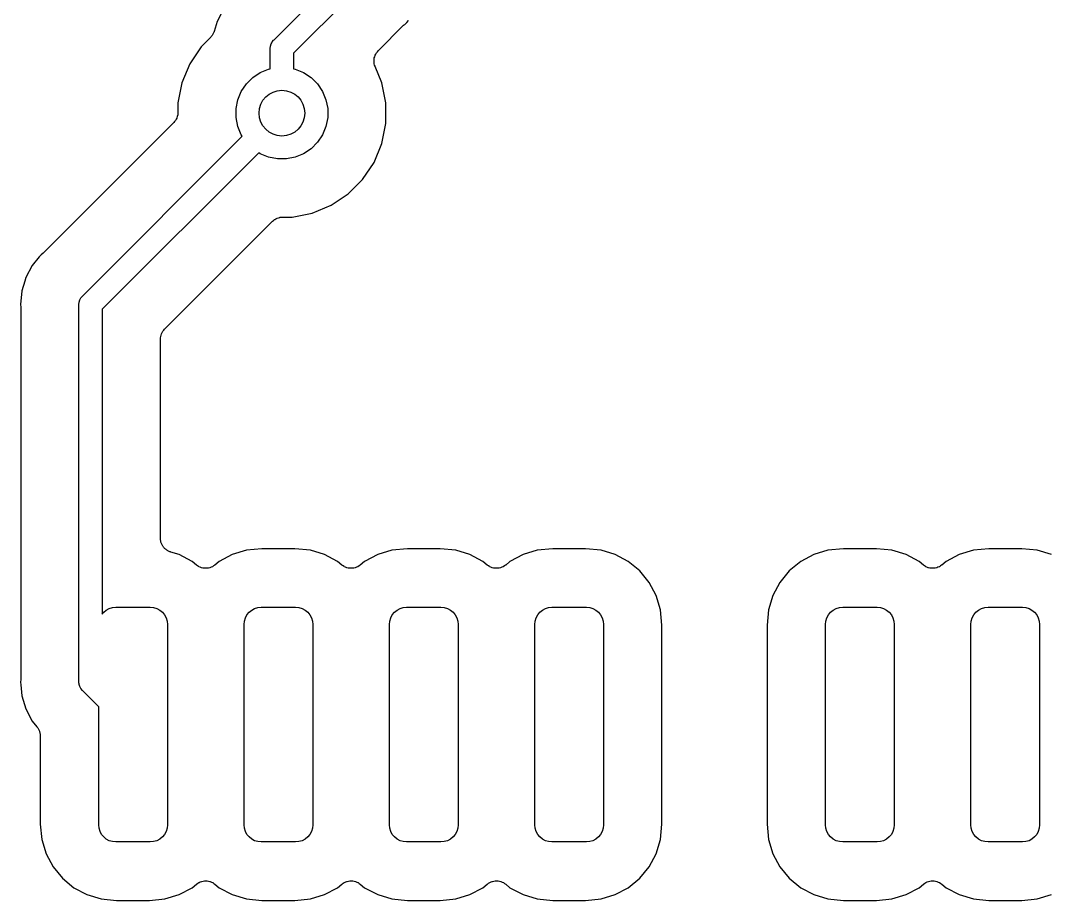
# Model space of a CAD drawing. Extents: x 1.79 to 9.66, y -5.89 to -1.5.
# Drawn here: x 3.2549 to 3.6074, y -2.9541 to -2.6516 of the extents above; entities that cross this region are included whole.
import ezdxf

# ---------------------------------------------------------------- set-up
doc = ezdxf.new("R2010")
doc.units = 0
doc.header["$MEASUREMENT"] = 0
doc.layers.add('BLACK', color=7, linetype='CONTINUOUS')

msp = doc.modelspace()

# ---------------------------------------------------------------- linework, layer by layer
at = {"layer": 'BLACK', "linetype": 'CONTINUOUS'}
for p, q in [((3.34211, -2.65816), (3.3667, -2.63357)), ((3.37339, -2.6382), (3.3488, -2.66279)), ((3.32429, -2.64858), (3.32252, -2.6519)), ((3.32252, -2.6519), (3.32148, -2.65533)), ((3.37794, -2.66193), (3.38666, -2.65321)), ((3.38666, -2.65321), (3.38671, -2.65316)), ((3.38671, -2.65316), (3.38688, -2.65303)), ((3.38688, -2.65303), (3.38703, -2.65288)), ((3.38703, -2.65288), (3.38775, -2.65228)), ((3.38775, -2.65228), (3.38835, -2.65156)), ((3.38835, -2.65156), (3.38835, -2.65155)), ((3.32023, -2.65741), (3.31703, -2.66061)), ((3.32037, -2.65725), (3.32023, -2.65741)), ((3.32052, -2.6571), (3.32037, -2.65725)), ((3.32068, -2.65687), (3.32052, -2.6571)), ((3.32085, -2.65666), (3.32068, -2.65687)), ((3.32095, -2.65647), (3.32085, -2.65666)), ((3.32107, -2.65629), (3.32095, -2.65647)), ((3.32118, -2.65604), (3.32107, -2.65629)), ((3.32131, -2.6558), (3.32118, -2.65604)), ((3.32137, -2.6556), (3.32131, -2.6558)), ((3.32146, -2.6554), (3.32137, -2.6556)), ((3.32148, -2.65533), (3.32146, -2.6554)), ((3.34196, -2.65829), (3.34211, -2.65816)), ((3.31703, -2.66061), (3.31312, -2.66647)), ((3.34078, -2.66113), (3.34086, -2.66034)), ((3.3408, -2.66133), (3.34078, -2.66113)), ((3.3408, -2.66814), (3.3408, -2.66133)), ((3.34086, -2.66034), (3.34109, -2.65959)), ((3.34109, -2.65959), (3.3413, -2.65919)), ((3.3413, -2.65919), (3.34146, -2.6589)), ((3.34146, -2.6589), (3.34196, -2.65829)), ((3.3488, -2.66279), (3.3488, -2.66814)), ((3.37648, -2.6654), (3.37653, -2.66494)), ((3.37653, -2.66494), (3.37657, -2.66448)), ((3.37657, -2.66448), (3.37658, -2.66446)), ((3.37658, -2.66443), (3.37672, -2.66399)), ((3.37658, -2.66446), (3.37658, -2.66443)), ((3.37672, -2.66399), (3.37686, -2.66354)), ((3.37686, -2.66354), (3.37687, -2.66352)), ((3.37687, -2.66352), (3.37688, -2.6635)), ((3.37688, -2.6635), (3.3771, -2.66309)), ((3.3771, -2.66309), (3.37732, -2.66268)), ((3.37732, -2.66268), (3.37734, -2.66267)), ((3.37734, -2.66267), (3.37735, -2.66265)), ((3.37735, -2.66265), (3.37764, -2.66229)), ((3.37764, -2.66229), (3.37794, -2.66193)), ((3.31312, -2.66647), (3.31043, -2.67297)), ((3.33734, -2.66944), (3.34021, -2.66826)), ((3.34021, -2.66826), (3.3408, -2.66814)), ((3.3488, -2.66814), (3.34939, -2.66826)), ((3.34939, -2.66826), (3.35226, -2.66944)), ((3.37648, -2.66543), (3.37648, -2.6654)), ((3.37648, -2.66545), (3.37648, -2.66543)), ((3.37652, -2.66591), (3.37648, -2.66545)), ((3.37656, -2.66638), (3.37652, -2.66591)), ((3.37657, -2.6664), (3.37656, -2.66638)), ((3.37657, -2.66642), (3.37657, -2.6664)), ((3.3767, -2.66686), (3.37657, -2.66642)), ((3.37683, -2.66731), (3.3767, -2.66686)), ((3.37685, -2.66735), (3.37683, -2.66731)), ((3.37686, -2.66738), (3.37685, -2.66735)), ((3.37685, -2.66735), (3.37685, -2.66735)), ((3.37685, -2.66735), (3.37685, -2.66735)), ((3.37917, -2.67297), (3.37686, -2.66738)), ((3.33257, -2.67336), (3.33476, -2.67117)), ((3.33476, -2.67117), (3.33734, -2.66944)), ((3.35226, -2.66944), (3.35484, -2.67117)), ((3.35484, -2.67117), (3.35703, -2.67336)), ((3.31043, -2.67297), (3.30905, -2.67988)), ((3.33084, -2.67594), (3.33257, -2.67336)), ((3.35703, -2.67336), (3.35876, -2.67594)), ((3.38055, -2.67988), (3.37917, -2.67297)), ((3.32905, -2.68185), (3.32966, -2.67881)), ((3.32966, -2.67881), (3.33084, -2.67594)), ((3.35876, -2.67594), (3.35994, -2.67881)), ((3.35994, -2.67881), (3.36055, -2.68185)), ((3.30905, -2.67988), (3.30905, -2.68314)), ((3.32905, -2.68495), (3.32905, -2.68185)), ((3.36055, -2.68185), (3.36055, -2.68495)), ((3.38055, -2.68692), (3.38055, -2.67988)), ((3.30788, -2.68631), (3.30759, -2.68667)), ((3.30818, -2.68596), (3.30788, -2.68631)), ((3.30819, -2.68594), (3.30818, -2.68596)), ((3.30821, -2.68592), (3.30819, -2.68594)), ((3.30843, -2.68551), (3.30821, -2.68592)), ((3.30865, -2.68511), (3.30843, -2.68551)), ((3.30866, -2.68508), (3.30865, -2.68511)), ((3.30867, -2.68506), (3.30866, -2.68508)), ((3.3088, -2.68462), (3.30867, -2.68506)), ((3.30894, -2.68418), (3.3088, -2.68462)), ((3.30895, -2.68415), (3.30894, -2.68418)), ((3.309, -2.68367), (3.30895, -2.68412)), ((3.30895, -2.68412), (3.30895, -2.68415)), ((3.30905, -2.68321), (3.309, -2.68367)), ((3.30905, -2.68314), (3.30905, -2.68315)), ((3.30905, -2.68315), (3.30905, -2.68315)), ((3.30905, -2.68315), (3.30905, -2.68315)), ((3.30905, -2.68315), (3.30905, -2.68321)), ((3.32966, -2.68799), (3.32905, -2.68495)), ((3.36055, -2.68495), (3.35994, -2.68799)), ((3.30759, -2.68667), (3.26304, -2.73122)), ((3.33084, -2.69086), (3.32966, -2.68799)), ((3.35994, -2.68799), (3.35876, -2.69086)), ((3.37917, -2.69383), (3.38055, -2.68692)), ((3.27632, -2.74623), (3.33118, -2.69136)), ((3.33118, -2.69136), (3.33084, -2.69086)), ((3.35703, -2.69344), (3.35484, -2.69563)), ((3.35876, -2.69086), (3.35703, -2.69344)), ((3.35484, -2.69563), (3.35226, -2.69736)), ((3.37648, -2.70033), (3.37917, -2.69383)), ((3.33684, -2.69702), (3.28301, -2.75085)), ((3.33734, -2.69736), (3.33684, -2.69702)), ((3.34021, -2.69854), (3.33734, -2.69736)), ((3.34325, -2.69915), (3.34021, -2.69854)), ((3.34635, -2.69915), (3.34325, -2.69915)), ((3.34939, -2.69854), (3.34635, -2.69915)), ((3.35226, -2.69736), (3.34939, -2.69854)), ((3.37257, -2.70619), (3.37648, -2.70033)), ((3.36759, -2.71117), (3.37257, -2.70619)), ((3.36173, -2.71508), (3.36759, -2.71117)), ((3.34832, -2.71915), (3.35523, -2.71777)), ((3.35523, -2.71777), (3.36173, -2.71508)), ((3.30447, -2.75767), (3.34153, -2.72061)), ((3.34153, -2.72061), (3.34154, -2.7206)), ((3.34154, -2.7206), (3.34158, -2.72056)), ((3.34154, -2.7206), (3.34154, -2.7206)), ((3.34154, -2.7206), (3.34154, -2.7206)), ((3.34158, -2.72056), (3.34194, -2.72027)), ((3.34194, -2.72027), (3.3423, -2.71998)), ((3.3423, -2.71998), (3.34232, -2.71997)), ((3.34232, -2.71997), (3.34234, -2.71995)), ((3.34234, -2.71995), (3.34275, -2.71974)), ((3.34275, -2.71974), (3.34316, -2.71953)), ((3.34316, -2.71953), (3.34318, -2.71952)), ((3.34318, -2.71952), (3.34321, -2.71951)), ((3.34321, -2.71951), (3.34365, -2.71938)), ((3.34365, -2.71938), (3.34409, -2.71924)), ((3.34409, -2.71924), (3.34412, -2.71924)), ((3.34412, -2.71924), (3.34414, -2.71923)), ((3.34414, -2.71923), (3.34461, -2.71919)), ((3.34461, -2.71919), (3.34506, -2.71915)), ((3.34506, -2.71915), (3.34832, -2.71915)), ((3.26195, -2.73214), (3.26136, -2.73287)), ((3.26268, -2.73155), (3.26195, -2.73214)), ((3.26283, -2.7314), (3.26268, -2.73155)), ((3.26299, -2.73127), (3.26283, -2.7314)), ((3.26304, -2.73122), (3.26299, -2.73127)), ((3.26136, -2.73287), (3.25895, -2.7358)), ((3.26136, -2.73287), (3.26136, -2.73287)), ((3.25895, -2.7358), (3.25672, -2.73997)), ((3.25634, -2.74122), (3.25535, -2.74449)), ((3.25672, -2.73997), (3.25634, -2.74122)), ((3.25634, -2.74122), (3.25634, -2.74122)), ((3.25535, -2.74449), (3.25489, -2.74919)), ((3.27616, -2.74635), (3.27632, -2.74623)), ((3.25489, -2.74919), (3.25498, -2.75013)), ((3.27499, -2.74919), (3.27506, -2.74841)), ((3.27501, -2.74939), (3.27499, -2.74919)), ((3.27501, -2.87888), (3.27501, -2.74939)), ((3.27506, -2.74841), (3.27529, -2.74766)), ((3.27529, -2.74766), (3.27554, -2.7472)), ((3.27554, -2.7472), (3.27566, -2.74696)), ((3.27566, -2.74696), (3.27616, -2.74635)), ((3.25498, -2.75013), (3.25499, -2.7502)), ((3.25499, -2.7502), (3.25498, -2.75041)), ((3.25498, -2.75041), (3.25501, -2.75062)), ((3.25501, -2.75062), (3.25501, -2.87765)), ((3.28301, -2.75085), (3.28301, -2.85567)), ((3.30306, -2.76068), (3.3031, -2.76022)), ((3.3031, -2.76022), (3.30311, -2.76019)), ((3.30311, -2.76017), (3.30325, -2.75973)), ((3.30311, -2.76019), (3.30311, -2.76017)), ((3.30325, -2.75973), (3.30339, -2.75929)), ((3.30339, -2.75929), (3.3034, -2.75926)), ((3.3034, -2.75926), (3.30341, -2.75924)), ((3.30341, -2.75924), (3.30363, -2.75883)), ((3.30363, -2.75883), (3.30385, -2.75843)), ((3.30385, -2.75843), (3.30387, -2.75841)), ((3.30387, -2.75841), (3.30388, -2.75838)), ((3.30388, -2.75838), (3.30418, -2.75803)), ((3.30418, -2.75803), (3.30447, -2.75767)), ((3.30301, -2.76114), (3.30306, -2.76068)), ((3.30301, -2.76119), (3.30301, -2.76114)), ((3.30301, -2.76121), (3.30301, -2.76119)), ((3.30301, -2.76119), (3.30301, -2.76119)), ((3.30301, -2.76119), (3.30301, -2.76119)), ((3.30301, -2.82953), (3.30301, -2.76121)), ((3.30303, -2.82976), (3.30301, -2.82953)), ((3.30303, -2.82998), (3.30303, -2.82976)), ((3.30307, -2.83024), (3.30303, -2.82998)), ((3.3031, -2.83051), (3.30307, -2.83024)), ((3.30316, -2.83072), (3.3031, -2.83051)), ((3.30321, -2.83094), (3.30316, -2.83072)), ((3.30331, -2.83119), (3.30321, -2.83094)), ((3.30338, -2.83144), (3.30331, -2.83119)), ((3.30349, -2.83164), (3.30338, -2.83144)), ((3.30357, -2.83184), (3.30349, -2.83164)), ((3.30372, -2.83207), (3.30357, -2.83184)), ((3.30384, -2.8323), (3.30372, -2.83207)), ((3.30398, -2.83247), (3.30384, -2.8323)), ((3.3041, -2.83266), (3.30398, -2.83247)), ((3.30429, -2.83285), (3.3041, -2.83266)), ((3.30446, -2.83306), (3.30429, -2.83285)), ((3.30463, -2.8332), (3.30446, -2.83306)), ((3.30479, -2.83336), (3.30463, -2.8332)), ((3.305, -2.83351), (3.30479, -2.83336)), ((3.30521, -2.83368), (3.305, -2.83351)), ((3.30541, -2.83379), (3.30521, -2.83368)), ((3.30559, -2.83391), (3.30541, -2.83379)), ((3.30583, -2.83402), (3.30559, -2.83391)), ((3.30607, -2.83414), (3.30583, -2.83402)), ((3.30628, -2.83421), (3.30607, -2.83414)), ((3.30649, -2.8343), (3.30628, -2.83421)), ((3.30655, -2.83432), (3.30649, -2.8343)), ((3.30946, -2.8352), (3.30655, -2.83432)), ((3.33262, -2.83372), (3.32774, -2.8352)), ((3.33794, -2.8332), (3.33262, -2.83372)), ((3.34926, -2.8332), (3.33794, -2.8332)), ((3.35458, -2.83372), (3.34926, -2.8332)), ((3.35946, -2.8352), (3.35458, -2.83372)), ((3.38262, -2.83372), (3.37774, -2.8352)), ((3.38794, -2.8332), (3.38262, -2.83372)), ((3.39926, -2.8332), (3.38794, -2.8332)), ((3.40458, -2.83372), (3.39926, -2.8332)), ((3.40946, -2.8352), (3.40458, -2.83372)), ((3.43262, -2.83372), (3.42774, -2.8352)), ((3.43794, -2.8332), (3.43262, -2.83372)), ((3.44926, -2.8332), (3.43794, -2.8332)), ((3.45458, -2.83372), (3.44926, -2.8332)), ((3.45946, -2.8352), (3.45458, -2.83372)), ((3.53262, -2.83372), (3.52774, -2.8352)), ((3.53794, -2.8332), (3.53262, -2.83372)), ((3.54926, -2.8332), (3.53794, -2.8332)), ((3.55458, -2.83372), (3.54926, -2.8332)), ((3.55946, -2.8352), (3.55458, -2.83372)), ((3.58262, -2.83372), (3.57774, -2.8352)), ((3.58794, -2.8332), (3.58262, -2.83372)), ((3.59926, -2.8332), (3.58794, -2.8332)), ((3.60458, -2.83372), (3.59926, -2.8332)), ((3.60946, -2.8352), (3.60458, -2.83372)), ((3.31395, -2.8376), (3.30946, -2.8352)), ((3.31543, -2.83881), (3.31395, -2.8376)), ((3.32325, -2.8376), (3.32177, -2.83881)), ((3.32774, -2.8352), (3.32325, -2.8376)), ((3.36395, -2.8376), (3.35946, -2.8352)), ((3.36543, -2.83881), (3.36395, -2.8376)), ((3.37325, -2.8376), (3.37177, -2.83881)), ((3.37774, -2.8352), (3.37325, -2.8376)), ((3.41395, -2.8376), (3.40946, -2.8352)), ((3.41543, -2.83881), (3.41395, -2.8376)), ((3.42325, -2.8376), (3.42177, -2.83881)), ((3.42774, -2.8352), (3.42325, -2.8376)), ((3.46395, -2.8376), (3.45946, -2.8352)), ((3.46789, -2.84084), (3.46395, -2.8376)), ((3.52325, -2.8376), (3.51931, -2.84084)), ((3.52774, -2.8352), (3.52325, -2.8376)), ((3.56395, -2.8376), (3.55946, -2.8352)), ((3.56543, -2.83881), (3.56395, -2.8376)), ((3.57325, -2.8376), (3.57177, -2.83881)), ((3.57774, -2.8352), (3.57325, -2.8376)), ((3.31582, -2.83907), (3.31543, -2.83881)), ((3.3162, -2.83934), (3.31582, -2.83907)), ((3.31622, -2.83935), (3.3162, -2.83934)), ((3.31624, -2.83936), (3.31622, -2.83935)), ((3.31667, -2.83954), (3.31624, -2.83936)), ((3.3171, -2.83972), (3.31667, -2.83954)), ((3.31712, -2.83972), (3.3171, -2.83972)), ((3.31714, -2.83973), (3.31712, -2.83972)), ((3.3176, -2.83982), (3.31714, -2.83973)), ((3.31806, -2.83992), (3.3176, -2.83982)), ((3.31808, -2.83992), (3.31806, -2.83992)), ((3.3181, -2.83992), (3.31808, -2.83992)), ((3.31857, -2.83992), (3.3181, -2.83992)), ((3.31903, -2.83993), (3.31857, -2.83992)), ((3.31905, -2.83993), (3.31903, -2.83993)), ((3.31907, -2.83993), (3.31905, -2.83993)), ((3.31953, -2.83984), (3.31907, -2.83993)), ((3.31999, -2.83975), (3.31953, -2.83984)), ((3.32001, -2.83974), (3.31999, -2.83975)), ((3.32003, -2.83974), (3.32001, -2.83974)), ((3.32046, -2.83956), (3.32003, -2.83974)), ((3.3209, -2.83939), (3.32046, -2.83956)), ((3.32092, -2.83938), (3.3209, -2.83939)), ((3.32093, -2.83937), (3.32092, -2.83938)), ((3.32132, -2.83911), (3.32093, -2.83937)), ((3.32172, -2.83886), (3.32132, -2.83911)), ((3.32175, -2.83883), (3.32172, -2.83886)), ((3.32177, -2.83881), (3.32175, -2.83883)), ((3.32175, -2.83883), (3.32175, -2.83883)), ((3.32175, -2.83883), (3.32175, -2.83883)), ((3.36582, -2.83907), (3.36543, -2.83881)), ((3.3662, -2.83934), (3.36582, -2.83907)), ((3.36622, -2.83935), (3.3662, -2.83934)), ((3.36624, -2.83936), (3.36622, -2.83935)), ((3.36667, -2.83954), (3.36624, -2.83936)), ((3.3671, -2.83972), (3.36667, -2.83954)), ((3.36712, -2.83972), (3.3671, -2.83972)), ((3.36714, -2.83973), (3.36712, -2.83972)), ((3.3676, -2.83982), (3.36714, -2.83973)), ((3.36806, -2.83992), (3.3676, -2.83982)), ((3.36808, -2.83992), (3.36806, -2.83992)), ((3.3681, -2.83992), (3.36808, -2.83992)), ((3.36857, -2.83992), (3.3681, -2.83992)), ((3.36903, -2.83993), (3.36857, -2.83992)), ((3.36905, -2.83993), (3.36903, -2.83993)), ((3.36907, -2.83993), (3.36905, -2.83993)), ((3.36953, -2.83984), (3.36907, -2.83993)), ((3.36999, -2.83975), (3.36953, -2.83984)), ((3.37001, -2.83974), (3.36999, -2.83975)), ((3.37003, -2.83974), (3.37001, -2.83974)), ((3.37046, -2.83956), (3.37003, -2.83974)), ((3.3709, -2.83939), (3.37046, -2.83956)), ((3.37092, -2.83938), (3.3709, -2.83939)), ((3.37093, -2.83937), (3.37092, -2.83938)), ((3.37132, -2.83911), (3.37093, -2.83937)), ((3.37172, -2.83886), (3.37132, -2.83911)), ((3.37175, -2.83883), (3.37172, -2.83886)), ((3.37177, -2.83881), (3.37175, -2.83883)), ((3.37175, -2.83883), (3.37175, -2.83883)), ((3.37175, -2.83883), (3.37175, -2.83883)), ((3.41582, -2.83907), (3.41543, -2.83881)), ((3.4162, -2.83934), (3.41582, -2.83907)), ((3.41622, -2.83935), (3.4162, -2.83934)), ((3.41624, -2.83936), (3.41622, -2.83935)), ((3.41667, -2.83954), (3.41624, -2.83936)), ((3.4171, -2.83972), (3.41667, -2.83954)), ((3.41712, -2.83972), (3.4171, -2.83972)), ((3.41714, -2.83973), (3.41712, -2.83972)), ((3.4176, -2.83982), (3.41714, -2.83973)), ((3.41806, -2.83992), (3.4176, -2.83982)), ((3.41808, -2.83992), (3.41806, -2.83992)), ((3.4181, -2.83992), (3.41808, -2.83992)), ((3.41857, -2.83992), (3.4181, -2.83992)), ((3.41903, -2.83993), (3.41857, -2.83992)), ((3.41905, -2.83993), (3.41903, -2.83993)), ((3.41907, -2.83993), (3.41905, -2.83993)), ((3.41953, -2.83984), (3.41907, -2.83993)), ((3.41999, -2.83975), (3.41953, -2.83984)), ((3.42001, -2.83974), (3.41999, -2.83975)), ((3.42003, -2.83974), (3.42001, -2.83974)), ((3.42046, -2.83956), (3.42003, -2.83974)), ((3.4209, -2.83939), (3.42046, -2.83956)), ((3.42092, -2.83938), (3.4209, -2.83939)), ((3.42093, -2.83937), (3.42092, -2.83938)), ((3.42132, -2.83911), (3.42093, -2.83937)), ((3.42172, -2.83886), (3.42132, -2.83911)), ((3.42175, -2.83883), (3.42172, -2.83886)), ((3.42177, -2.83881), (3.42175, -2.83883)), ((3.42175, -2.83883), (3.42175, -2.83883)), ((3.42175, -2.83883), (3.42175, -2.83883)), ((3.47113, -2.84478), (3.46789, -2.84084)), ((3.51931, -2.84084), (3.51607, -2.84478)), ((3.56582, -2.83907), (3.56543, -2.83881)), ((3.5662, -2.83934), (3.56582, -2.83907)), ((3.56622, -2.83935), (3.5662, -2.83934)), ((3.56624, -2.83936), (3.56622, -2.83935)), ((3.56667, -2.83954), (3.56624, -2.83936)), ((3.5671, -2.83972), (3.56667, -2.83954)), ((3.56712, -2.83972), (3.5671, -2.83972)), ((3.56714, -2.83973), (3.56712, -2.83972)), ((3.5676, -2.83982), (3.56714, -2.83973)), ((3.56806, -2.83992), (3.5676, -2.83982)), ((3.56808, -2.83992), (3.56806, -2.83992)), ((3.5681, -2.83992), (3.56808, -2.83992)), ((3.56857, -2.83992), (3.5681, -2.83992)), ((3.56903, -2.83993), (3.56857, -2.83992)), ((3.56905, -2.83993), (3.56903, -2.83993)), ((3.56907, -2.83993), (3.56905, -2.83993)), ((3.56953, -2.83984), (3.56907, -2.83993)), ((3.56999, -2.83975), (3.56953, -2.83984)), ((3.57001, -2.83974), (3.56999, -2.83975)), ((3.57003, -2.83974), (3.57001, -2.83974)), ((3.57046, -2.83956), (3.57003, -2.83974)), ((3.5709, -2.83939), (3.57046, -2.83956)), ((3.57092, -2.83938), (3.5709, -2.83939)), ((3.57093, -2.83937), (3.57092, -2.83938)), ((3.57132, -2.83911), (3.57093, -2.83937)), ((3.57172, -2.83886), (3.57132, -2.83911)), ((3.57175, -2.83883), (3.57172, -2.83886)), ((3.57177, -2.83881), (3.57175, -2.83883)), ((3.57175, -2.83883), (3.57175, -2.83883)), ((3.57175, -2.83883), (3.57175, -2.83883)), ((3.47353, -2.84927), (3.47113, -2.84478)), ((3.51607, -2.84478), (3.51367, -2.84927)), ((3.47501, -2.85415), (3.47353, -2.84927)), ((3.51367, -2.84927), (3.51219, -2.85415)), ((3.28301, -2.85567), (3.28352, -2.85505)), ((3.28352, -2.85505), (3.28441, -2.85431)), ((3.28441, -2.85431), (3.28543, -2.85377)), ((3.28543, -2.85377), (3.28654, -2.85343)), ((3.28654, -2.85343), (3.28769, -2.85332)), ((3.28769, -2.85332), (3.29951, -2.85332)), ((3.29951, -2.85332), (3.30066, -2.85343)), ((3.30066, -2.85343), (3.30177, -2.85377)), ((3.30177, -2.85377), (3.30279, -2.85431)), ((3.30279, -2.85431), (3.30368, -2.85505)), ((3.30368, -2.85505), (3.30442, -2.85594)), ((3.33278, -2.85594), (3.33352, -2.85505)), ((3.33352, -2.85505), (3.33441, -2.85431)), ((3.33441, -2.85431), (3.33543, -2.85377)), ((3.33543, -2.85377), (3.33654, -2.85343)), ((3.33654, -2.85343), (3.33769, -2.85332)), ((3.33769, -2.85332), (3.34951, -2.85332)), ((3.34951, -2.85332), (3.35066, -2.85343)), ((3.35066, -2.85343), (3.35177, -2.85377)), ((3.35177, -2.85377), (3.35279, -2.85431)), ((3.35279, -2.85431), (3.35368, -2.85505)), ((3.35368, -2.85505), (3.35442, -2.85594)), ((3.38278, -2.85594), (3.38352, -2.85505)), ((3.38352, -2.85505), (3.38441, -2.85431)), ((3.38441, -2.85431), (3.38543, -2.85377)), ((3.38543, -2.85377), (3.38654, -2.85343)), ((3.38654, -2.85343), (3.38769, -2.85332)), ((3.38769, -2.85332), (3.39951, -2.85332)), ((3.39951, -2.85332), (3.40066, -2.85343)), ((3.40066, -2.85343), (3.40177, -2.85377)), ((3.40177, -2.85377), (3.40279, -2.85431)), ((3.40279, -2.85431), (3.40368, -2.85505)), ((3.40368, -2.85505), (3.40442, -2.85594)), ((3.43278, -2.85594), (3.43352, -2.85505)), ((3.43352, -2.85505), (3.43441, -2.85431)), ((3.43441, -2.85431), (3.43543, -2.85377)), ((3.43543, -2.85377), (3.43654, -2.85343)), ((3.43654, -2.85343), (3.43769, -2.85332)), ((3.43769, -2.85332), (3.44951, -2.85332)), ((3.44951, -2.85332), (3.45066, -2.85343)), ((3.45066, -2.85343), (3.45177, -2.85377)), ((3.45177, -2.85377), (3.45279, -2.85431)), ((3.45279, -2.85431), (3.45368, -2.85505)), ((3.45368, -2.85505), (3.45442, -2.85594)), ((3.47553, -2.85947), (3.47501, -2.85415)), ((3.51219, -2.85415), (3.51167, -2.85947)), ((3.53278, -2.85594), (3.53352, -2.85505)), ((3.53352, -2.85505), (3.53441, -2.85431)), ((3.53441, -2.85431), (3.53543, -2.85377)), ((3.53543, -2.85377), (3.53654, -2.85343)), ((3.53654, -2.85343), (3.53769, -2.85332)), ((3.53769, -2.85332), (3.54951, -2.85332)), ((3.54951, -2.85332), (3.55066, -2.85343)), ((3.55066, -2.85343), (3.55177, -2.85377)), ((3.55177, -2.85377), (3.55279, -2.85431)), ((3.55279, -2.85431), (3.55368, -2.85505)), ((3.55368, -2.85505), (3.55442, -2.85594)), ((3.58278, -2.85594), (3.58352, -2.85505)), ((3.58352, -2.85505), (3.58441, -2.85431)), ((3.58441, -2.85431), (3.58543, -2.85377)), ((3.58543, -2.85377), (3.58654, -2.85343)), ((3.58654, -2.85343), (3.58769, -2.85332)), ((3.58769, -2.85332), (3.59951, -2.85332)), ((3.59951, -2.85332), (3.60066, -2.85343)), ((3.60066, -2.85343), (3.60177, -2.85377)), ((3.60177, -2.85377), (3.60279, -2.85431)), ((3.60279, -2.85431), (3.60368, -2.85505)), ((3.60368, -2.85505), (3.60442, -2.85594)), ((3.30442, -2.85594), (3.30496, -2.85696)), ((3.30496, -2.85696), (3.3053, -2.85807)), ((3.3053, -2.85807), (3.30541, -2.85922)), ((3.33179, -2.85922), (3.3319, -2.85807)), ((3.3319, -2.85807), (3.33224, -2.85696)), ((3.33224, -2.85696), (3.33278, -2.85594)), ((3.35442, -2.85594), (3.35496, -2.85696)), ((3.35496, -2.85696), (3.3553, -2.85807)), ((3.3553, -2.85807), (3.35541, -2.85922)), ((3.38179, -2.85922), (3.3819, -2.85807)), ((3.3819, -2.85807), (3.38224, -2.85696)), ((3.38224, -2.85696), (3.38278, -2.85594)), ((3.40442, -2.85594), (3.40496, -2.85696)), ((3.40496, -2.85696), (3.4053, -2.85807)), ((3.4053, -2.85807), (3.40541, -2.85922)), ((3.43179, -2.85922), (3.4319, -2.85807)), ((3.4319, -2.85807), (3.43224, -2.85696)), ((3.43224, -2.85696), (3.43278, -2.85594)), ((3.45442, -2.85594), (3.45496, -2.85696)), ((3.45496, -2.85696), (3.4553, -2.85807)), ((3.4553, -2.85807), (3.45541, -2.85922)), ((3.53179, -2.85922), (3.5319, -2.85807)), ((3.5319, -2.85807), (3.53224, -2.85696)), ((3.53224, -2.85696), (3.53278, -2.85594)), ((3.55442, -2.85594), (3.55496, -2.85696)), ((3.55496, -2.85696), (3.5553, -2.85807)), ((3.5553, -2.85807), (3.55541, -2.85922)), ((3.58179, -2.85922), (3.5819, -2.85807)), ((3.5819, -2.85807), (3.58224, -2.85696)), ((3.58224, -2.85696), (3.58278, -2.85594)), ((3.60442, -2.85594), (3.60496, -2.85696)), ((3.60496, -2.85696), (3.6053, -2.85807)), ((3.6053, -2.85807), (3.60541, -2.85922)), ((3.30541, -2.85922), (3.30541, -2.92812)), ((3.33179, -2.92812), (3.33179, -2.85922)), ((3.35541, -2.85922), (3.35541, -2.92812)), ((3.38179, -2.92812), (3.38179, -2.85922)), ((3.40541, -2.85922), (3.40541, -2.92812)), ((3.43179, -2.92812), (3.43179, -2.85922)), ((3.45541, -2.85922), (3.45541, -2.92812)), ((3.47553, -2.92787), (3.47553, -2.85947)), ((3.51167, -2.85947), (3.51167, -2.92787)), ((3.53179, -2.92812), (3.53179, -2.85922)), ((3.55541, -2.85922), (3.55541, -2.92812)), ((3.58179, -2.92812), (3.58179, -2.85922)), ((3.60541, -2.85922), (3.60541, -2.92812)), ((3.25498, -2.87814), (3.25489, -2.87908)), ((3.25489, -2.87908), (3.25498, -2.88001)), ((3.255, -2.87772), (3.25498, -2.87793)), ((3.25498, -2.87793), (3.25498, -2.87814)), ((3.25498, -2.88001), (3.25498, -2.88001)), ((3.25498, -2.88001), (3.25535, -2.88378)), ((3.25501, -2.87765), (3.255, -2.87772)), ((3.27499, -2.87908), (3.27501, -2.87888)), ((3.27501, -2.87927), (3.27499, -2.87908)), ((3.27504, -2.87962), (3.27501, -2.87927)), ((3.27501, -2.87927), (3.27501, -2.87927)), ((3.27506, -2.87986), (3.27504, -2.87962)), ((3.27526, -2.88052), (3.27506, -2.87986)), ((3.25535, -2.88378), (3.25672, -2.8883)), ((3.27529, -2.88061), (3.27526, -2.88052)), ((3.27566, -2.88131), (3.27529, -2.88061)), ((3.27616, -2.88192), (3.27566, -2.88131)), ((3.27632, -2.88204), (3.27616, -2.88192)), ((3.28179, -2.88752), (3.27632, -2.88204)), ((3.25672, -2.8883), (3.25895, -2.89247)), ((3.28179, -2.92812), (3.28179, -2.88752)), ((3.25895, -2.89247), (3.26053, -2.8944)), ((3.26053, -2.8944), (3.26058, -2.89445)), ((3.26058, -2.89445), (3.2607, -2.89464)), ((3.2607, -2.89464), (3.26083, -2.8948)), ((3.26083, -2.8948), (3.26096, -2.89504)), ((3.26096, -2.89504), (3.26111, -2.89527)), ((3.26111, -2.89527), (3.26119, -2.89547)), ((3.26119, -2.89547), (3.26129, -2.89567)), ((3.26129, -2.89567), (3.26137, -2.89593)), ((3.26137, -2.89593), (3.26147, -2.89618)), ((3.26147, -2.89618), (3.26151, -2.89639)), ((3.26151, -2.89639), (3.26157, -2.8966)), ((3.26157, -2.8966), (3.2616, -2.89687)), ((3.2616, -2.89687), (3.26165, -2.89714)), ((3.26165, -2.89714), (3.26165, -2.89735)), ((3.26165, -2.89735), (3.26167, -2.89757)), ((3.26167, -2.89757), (3.26167, -2.92787)), ((3.26167, -2.92787), (3.26219, -2.93319)), ((3.2819, -2.92927), (3.28179, -2.92812)), ((3.28224, -2.93038), (3.2819, -2.92927)), ((3.3053, -2.92927), (3.30496, -2.93038)), ((3.30541, -2.92812), (3.3053, -2.92927)), ((3.3319, -2.92927), (3.33179, -2.92812)), ((3.33224, -2.93038), (3.3319, -2.92927)), ((3.3553, -2.92927), (3.35496, -2.93038)), ((3.35541, -2.92812), (3.3553, -2.92927)), ((3.3819, -2.92927), (3.38179, -2.92812)), ((3.38224, -2.93038), (3.3819, -2.92927)), ((3.4053, -2.92927), (3.40496, -2.93038)), ((3.40541, -2.92812), (3.4053, -2.92927)), ((3.4319, -2.92927), (3.43179, -2.92812)), ((3.43224, -2.93038), (3.4319, -2.92927)), ((3.4553, -2.92927), (3.45496, -2.93038)), ((3.45541, -2.92812), (3.4553, -2.92927)), ((3.47501, -2.93319), (3.47553, -2.92787)), ((3.51167, -2.92787), (3.51219, -2.93319)), ((3.5319, -2.92927), (3.53179, -2.92812)), ((3.53224, -2.93038), (3.5319, -2.92927)), ((3.5553, -2.92927), (3.55496, -2.93038)), ((3.55541, -2.92812), (3.5553, -2.92927)), ((3.5819, -2.92927), (3.58179, -2.92812)), ((3.58224, -2.93038), (3.5819, -2.92927)), ((3.6053, -2.92927), (3.60496, -2.93038)), ((3.60541, -2.92812), (3.6053, -2.92927)), ((3.28278, -2.9314), (3.28224, -2.93038)), ((3.28352, -2.9323), (3.28278, -2.9314)), ((3.28441, -2.93303), (3.28352, -2.9323)), ((3.28543, -2.93358), (3.28441, -2.93303)), ((3.30279, -2.93303), (3.30177, -2.93358)), ((3.30368, -2.9323), (3.30279, -2.93303)), ((3.30442, -2.9314), (3.30368, -2.9323)), ((3.30496, -2.93038), (3.30442, -2.9314)), ((3.33278, -2.9314), (3.33224, -2.93038)), ((3.33352, -2.9323), (3.33278, -2.9314)), ((3.33441, -2.93303), (3.33352, -2.9323)), ((3.33543, -2.93358), (3.33441, -2.93303)), ((3.35279, -2.93303), (3.35177, -2.93358)), ((3.35368, -2.9323), (3.35279, -2.93303)), ((3.35442, -2.9314), (3.35368, -2.9323)), ((3.35496, -2.93038), (3.35442, -2.9314)), ((3.38278, -2.9314), (3.38224, -2.93038)), ((3.38352, -2.9323), (3.38278, -2.9314)), ((3.38441, -2.93303), (3.38352, -2.9323)), ((3.38543, -2.93358), (3.38441, -2.93303)), ((3.40279, -2.93303), (3.40177, -2.93358)), ((3.40368, -2.9323), (3.40279, -2.93303)), ((3.40442, -2.9314), (3.40368, -2.9323)), ((3.40496, -2.93038), (3.40442, -2.9314)), ((3.43278, -2.9314), (3.43224, -2.93038)), ((3.43352, -2.9323), (3.43278, -2.9314)), ((3.43441, -2.93303), (3.43352, -2.9323)), ((3.43543, -2.93358), (3.43441, -2.93303)), ((3.45279, -2.93303), (3.45177, -2.93358)), ((3.45368, -2.9323), (3.45279, -2.93303)), ((3.45442, -2.9314), (3.45368, -2.9323)), ((3.45496, -2.93038), (3.45442, -2.9314)), ((3.53278, -2.9314), (3.53224, -2.93038)), ((3.53352, -2.9323), (3.53278, -2.9314)), ((3.53441, -2.93303), (3.53352, -2.9323)), ((3.53543, -2.93358), (3.53441, -2.93303)), ((3.55279, -2.93303), (3.55177, -2.93358)), ((3.55368, -2.9323), (3.55279, -2.93303)), ((3.55442, -2.9314), (3.55368, -2.9323)), ((3.55496, -2.93038), (3.55442, -2.9314)), ((3.58278, -2.9314), (3.58224, -2.93038)), ((3.58352, -2.9323), (3.58278, -2.9314)), ((3.58441, -2.93303), (3.58352, -2.9323)), ((3.58543, -2.93358), (3.58441, -2.93303)), ((3.60279, -2.93303), (3.60177, -2.93358)), ((3.60368, -2.9323), (3.60279, -2.93303)), ((3.60442, -2.9314), (3.60368, -2.9323)), ((3.60496, -2.93038), (3.60442, -2.9314)), ((3.26219, -2.93319), (3.26367, -2.93807)), ((3.28654, -2.93391), (3.28543, -2.93358)), ((3.28769, -2.93403), (3.28654, -2.93391)), ((3.29951, -2.93403), (3.28769, -2.93403)), ((3.30066, -2.93391), (3.29951, -2.93403)), ((3.30177, -2.93358), (3.30066, -2.93391)), ((3.33654, -2.93391), (3.33543, -2.93358)), ((3.33769, -2.93403), (3.33654, -2.93391)), ((3.34951, -2.93403), (3.33769, -2.93403)), ((3.35066, -2.93391), (3.34951, -2.93403)), ((3.35177, -2.93358), (3.35066, -2.93391)), ((3.38654, -2.93391), (3.38543, -2.93358)), ((3.38769, -2.93403), (3.38654, -2.93391)), ((3.39951, -2.93403), (3.38769, -2.93403)), ((3.40066, -2.93391), (3.39951, -2.93403)), ((3.40177, -2.93358), (3.40066, -2.93391)), ((3.43654, -2.93391), (3.43543, -2.93358)), ((3.43769, -2.93403), (3.43654, -2.93391)), ((3.44951, -2.93403), (3.43769, -2.93403)), ((3.45066, -2.93391), (3.44951, -2.93403)), ((3.45177, -2.93358), (3.45066, -2.93391)), ((3.47353, -2.93807), (3.47501, -2.93319)), ((3.51219, -2.93319), (3.51367, -2.93807)), ((3.53654, -2.93391), (3.53543, -2.93358)), ((3.53769, -2.93403), (3.53654, -2.93391)), ((3.54951, -2.93403), (3.53769, -2.93403)), ((3.55066, -2.93391), (3.54951, -2.93403)), ((3.55177, -2.93358), (3.55066, -2.93391)), ((3.58654, -2.93391), (3.58543, -2.93358)), ((3.58769, -2.93403), (3.58654, -2.93391)), ((3.59951, -2.93403), (3.58769, -2.93403)), ((3.60066, -2.93391), (3.59951, -2.93403)), ((3.60177, -2.93358), (3.60066, -2.93391)), ((3.26367, -2.93807), (3.26607, -2.94257)), ((3.47113, -2.94257), (3.47353, -2.93807)), ((3.51367, -2.93807), (3.51607, -2.94257)), ((3.26607, -2.94257), (3.26931, -2.94651)), ((3.46789, -2.94651), (3.47113, -2.94257)), ((3.51607, -2.94257), (3.51931, -2.94651)), ((3.26931, -2.94651), (3.27325, -2.94974)), ((3.46395, -2.94974), (3.46789, -2.94651)), ((3.51931, -2.94651), (3.52325, -2.94974)), ((3.27325, -2.94974), (3.27774, -2.95214)), ((3.30946, -2.95214), (3.31395, -2.94974)), ((3.31395, -2.94974), (3.31543, -2.94853)), ((3.31543, -2.94853), (3.31545, -2.94851)), ((3.31545, -2.94851), (3.31548, -2.94848)), ((3.31545, -2.94851), (3.31545, -2.94851)), ((3.31545, -2.94851), (3.31545, -2.94851)), ((3.31548, -2.94848), (3.31588, -2.94823)), ((3.31588, -2.94823), (3.31627, -2.94797)), ((3.31627, -2.94797), (3.31628, -2.94796)), ((3.31628, -2.94796), (3.3163, -2.94795)), ((3.3163, -2.94795), (3.31673, -2.94778)), ((3.31673, -2.94778), (3.31717, -2.9476)), ((3.31717, -2.9476), (3.31719, -2.9476)), ((3.31719, -2.9476), (3.31721, -2.94759)), ((3.31721, -2.94759), (3.31767, -2.94751)), ((3.31767, -2.94751), (3.31813, -2.94742)), ((3.31813, -2.94742), (3.31815, -2.94742)), ((3.31815, -2.94742), (3.31817, -2.94741)), ((3.31817, -2.94741), (3.31863, -2.94742)), ((3.31863, -2.94742), (3.3191, -2.94742)), ((3.3191, -2.94742), (3.31912, -2.94742)), ((3.31912, -2.94742), (3.31914, -2.94742)), ((3.31914, -2.94742), (3.3196, -2.94752)), ((3.3196, -2.94752), (3.32006, -2.94761)), ((3.32006, -2.94761), (3.32008, -2.94762)), ((3.32008, -2.94762), (3.3201, -2.94762)), ((3.3201, -2.94762), (3.32053, -2.94781)), ((3.32053, -2.94781), (3.32096, -2.94799)), ((3.32096, -2.94799), (3.32098, -2.948)), ((3.32098, -2.948), (3.321, -2.948)), ((3.321, -2.948), (3.32138, -2.94826)), ((3.32138, -2.94826), (3.32177, -2.94853)), ((3.32177, -2.94853), (3.32325, -2.94974)), ((3.32325, -2.94974), (3.32774, -2.95214)), ((3.35946, -2.95214), (3.36395, -2.94974)), ((3.36395, -2.94974), (3.36543, -2.94853)), ((3.36543, -2.94853), (3.36545, -2.94851)), ((3.36545, -2.94851), (3.36548, -2.94848)), ((3.36545, -2.94851), (3.36545, -2.94851)), ((3.36545, -2.94851), (3.36545, -2.94851)), ((3.36548, -2.94848), (3.36588, -2.94823)), ((3.36588, -2.94823), (3.36627, -2.94797)), ((3.36627, -2.94797), (3.36628, -2.94796)), ((3.36628, -2.94796), (3.3663, -2.94795)), ((3.3663, -2.94795), (3.36673, -2.94778)), ((3.36673, -2.94778), (3.36717, -2.9476)), ((3.36717, -2.9476), (3.36719, -2.9476)), ((3.36719, -2.9476), (3.36721, -2.94759)), ((3.36721, -2.94759), (3.36767, -2.94751)), ((3.36767, -2.94751), (3.36813, -2.94742)), ((3.36813, -2.94742), (3.36815, -2.94742)), ((3.36815, -2.94742), (3.36817, -2.94741)), ((3.36817, -2.94741), (3.36863, -2.94742)), ((3.36863, -2.94742), (3.3691, -2.94742)), ((3.3691, -2.94742), (3.36912, -2.94742)), ((3.36912, -2.94742), (3.36914, -2.94742)), ((3.36914, -2.94742), (3.3696, -2.94752)), ((3.3696, -2.94752), (3.37006, -2.94761)), ((3.37006, -2.94761), (3.37008, -2.94762)), ((3.37008, -2.94762), (3.3701, -2.94762)), ((3.3701, -2.94762), (3.37053, -2.94781)), ((3.37053, -2.94781), (3.37096, -2.94799)), ((3.37096, -2.94799), (3.37098, -2.948)), ((3.37098, -2.948), (3.371, -2.948)), ((3.371, -2.948), (3.37138, -2.94826)), ((3.37138, -2.94826), (3.37177, -2.94853)), ((3.37177, -2.94853), (3.37325, -2.94974)), ((3.37325, -2.94974), (3.37774, -2.95214)), ((3.40946, -2.95214), (3.41395, -2.94974)), ((3.41395, -2.94974), (3.41543, -2.94853)), ((3.41543, -2.94853), (3.41545, -2.94851)), ((3.41545, -2.94851), (3.41548, -2.94848)), ((3.41545, -2.94851), (3.41545, -2.94851)), ((3.41545, -2.94851), (3.41545, -2.94851)), ((3.41548, -2.94848), (3.41588, -2.94823)), ((3.41588, -2.94823), (3.41627, -2.94797)), ((3.41627, -2.94797), (3.41628, -2.94796)), ((3.41628, -2.94796), (3.4163, -2.94795)), ((3.4163, -2.94795), (3.41673, -2.94778)), ((3.41673, -2.94778), (3.41717, -2.9476)), ((3.41717, -2.9476), (3.41719, -2.9476)), ((3.41719, -2.9476), (3.41721, -2.94759)), ((3.41721, -2.94759), (3.41767, -2.94751)), ((3.41767, -2.94751), (3.41813, -2.94742)), ((3.41813, -2.94742), (3.41815, -2.94742)), ((3.41815, -2.94742), (3.41817, -2.94741)), ((3.41817, -2.94741), (3.41863, -2.94742)), ((3.41863, -2.94742), (3.4191, -2.94742)), ((3.4191, -2.94742), (3.41912, -2.94742)), ((3.41912, -2.94742), (3.41914, -2.94742)), ((3.41914, -2.94742), (3.4196, -2.94752)), ((3.4196, -2.94752), (3.42006, -2.94761)), ((3.42006, -2.94761), (3.42008, -2.94762)), ((3.42008, -2.94762), (3.4201, -2.94762)), ((3.4201, -2.94762), (3.42053, -2.94781)), ((3.42053, -2.94781), (3.42096, -2.94799)), ((3.42096, -2.94799), (3.42098, -2.948)), ((3.42098, -2.948), (3.421, -2.948)), ((3.421, -2.948), (3.42138, -2.94826)), ((3.42138, -2.94826), (3.42177, -2.94853)), ((3.42177, -2.94853), (3.42325, -2.94974)), ((3.42325, -2.94974), (3.42774, -2.95214)), ((3.45946, -2.95214), (3.46395, -2.94974)), ((3.52325, -2.94974), (3.52774, -2.95214)), ((3.55946, -2.95214), (3.56395, -2.94974)), ((3.56395, -2.94974), (3.56543, -2.94853)), ((3.56543, -2.94853), (3.56545, -2.94851)), ((3.56545, -2.94851), (3.56548, -2.94848)), ((3.56545, -2.94851), (3.56545, -2.94851)), ((3.56545, -2.94851), (3.56545, -2.94851)), ((3.56548, -2.94848), (3.56588, -2.94823)), ((3.56588, -2.94823), (3.56627, -2.94797)), ((3.56627, -2.94797), (3.56628, -2.94796)), ((3.56628, -2.94796), (3.5663, -2.94795)), ((3.5663, -2.94795), (3.56673, -2.94778)), ((3.56673, -2.94778), (3.56717, -2.9476)), ((3.56717, -2.9476), (3.56719, -2.9476)), ((3.56719, -2.9476), (3.56721, -2.94759)), ((3.56721, -2.94759), (3.56767, -2.94751)), ((3.56767, -2.94751), (3.56813, -2.94742)), ((3.56813, -2.94742), (3.56815, -2.94742)), ((3.56815, -2.94742), (3.56817, -2.94741)), ((3.56817, -2.94741), (3.56863, -2.94742)), ((3.56863, -2.94742), (3.5691, -2.94742)), ((3.5691, -2.94742), (3.56912, -2.94742)), ((3.56912, -2.94742), (3.56914, -2.94742)), ((3.56914, -2.94742), (3.5696, -2.94752)), ((3.5696, -2.94752), (3.57006, -2.94761)), ((3.57006, -2.94761), (3.57008, -2.94762)), ((3.57008, -2.94762), (3.5701, -2.94762)), ((3.5701, -2.94762), (3.57053, -2.94781)), ((3.57053, -2.94781), (3.57096, -2.94799)), ((3.57096, -2.94799), (3.57098, -2.948)), ((3.57098, -2.948), (3.571, -2.948)), ((3.571, -2.948), (3.57138, -2.94826)), ((3.57138, -2.94826), (3.57177, -2.94853)), ((3.57177, -2.94853), (3.57325, -2.94974)), ((3.57325, -2.94974), (3.57774, -2.95214)), ((3.27774, -2.95214), (3.28262, -2.95362)), ((3.28262, -2.95362), (3.28794, -2.95415)), ((3.28794, -2.95415), (3.29926, -2.95415)), ((3.29926, -2.95415), (3.30458, -2.95362)), ((3.30458, -2.95362), (3.30946, -2.95214)), ((3.32774, -2.95214), (3.33262, -2.95362)), ((3.33262, -2.95362), (3.33794, -2.95415)), ((3.33794, -2.95415), (3.34926, -2.95415)), ((3.34926, -2.95415), (3.35458, -2.95362)), ((3.35458, -2.95362), (3.35946, -2.95214)), ((3.37774, -2.95214), (3.38262, -2.95362)), ((3.38262, -2.95362), (3.38794, -2.95415)), ((3.38794, -2.95415), (3.39926, -2.95415)), ((3.39926, -2.95415), (3.40458, -2.95362)), ((3.40458, -2.95362), (3.40946, -2.95214)), ((3.42774, -2.95214), (3.43262, -2.95362)), ((3.43262, -2.95362), (3.43794, -2.95415)), ((3.43794, -2.95415), (3.44926, -2.95415)), ((3.44926, -2.95415), (3.45458, -2.95362)), ((3.45458, -2.95362), (3.45946, -2.95214)), ((3.52774, -2.95214), (3.53262, -2.95362)), ((3.53262, -2.95362), (3.53794, -2.95415)), ((3.53794, -2.95415), (3.54926, -2.95415)), ((3.54926, -2.95415), (3.55458, -2.95362)), ((3.55458, -2.95362), (3.55946, -2.95214)), ((3.57774, -2.95214), (3.58262, -2.95362)), ((3.58262, -2.95362), (3.58794, -2.95415)), ((3.58794, -2.95415), (3.59926, -2.95415)), ((3.59926, -2.95415), (3.60458, -2.95362)), ((3.60458, -2.95362), (3.60946, -2.95214))]:
    msp.add_line(p, q, dxfattribs=at)
at = {"layer": 'BLACK'}
msp.add_circle((3.3448, -2.6834), 0.00787, dxfattribs=at)

doc.saveas('drawing.dxf')
